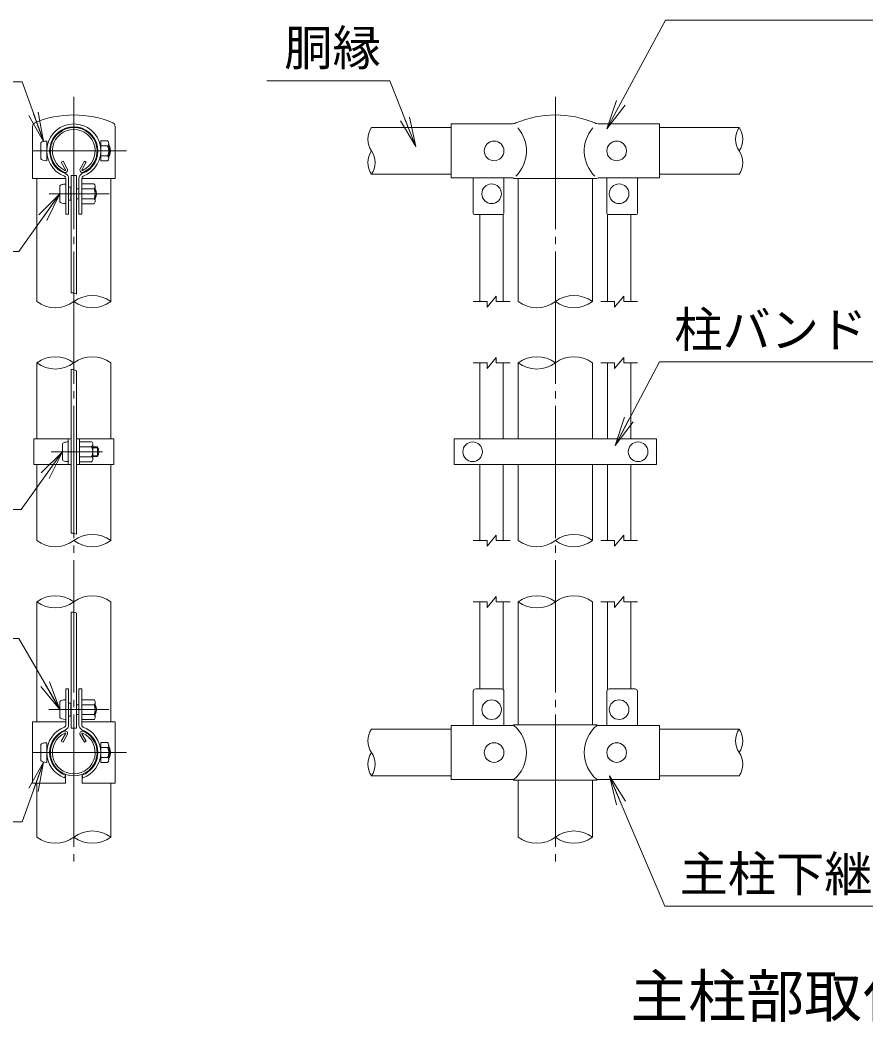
# Model space of a CAD drawing. Units: millimetres, scale not verified. Extents: x -12600 to 12600, y -8910 to 8910.
# Drawn here: x 6168 to 9619, y 625 to 4712 of the extents above; entities that cross this region are included whole.
import ezdxf
from ezdxf.enums import TextEntityAlignment as Align

# ---------------------------------------------------------------- set-up
doc = ezdxf.new("R2010")
doc.units = ezdxf.units.MM
doc.header["$LTSCALE"] = 30
doc.linetypes.add('LONG_CHAIN', pattern=[21, 18, -1, 1, -1])
for name, color, linetype, lineweight in [('0-1_D-TTL-TXT', 7, 'Continuous', 9), ('0-3_D-STR1', 1, 'Continuous', 9), ('0-6_D-BMK', 2, 'LONG_CHAIN', 9), ('0-7_D-STR3', 3, 'Continuous', 9), ('0-9_D-STR-DIM', 7, 'Continuous', 9), ('0-A_0', 7, 'Continuous', 9), ('0-B_D-STR-TXT', 7, 'Continuous', 9)]:
    doc.layers.add(name, color=color, linetype=linetype, lineweight=lineweight)
doc.styles.add('ＭＳ ゴシック', font='')
doc.styles.get('ＭＳ ゴシック').set_extended_font_data('MS Gothic')

# ---------------------------------------------------------------- blocks, each defined once
blk = doc.blocks.new('_Open')
at = {"layer": '0-A_0'}
blk.add_line((-30, 5), (0, 0), dxfattribs=at)
blk.add_lwpolyline([(-30, -5), (0, 0), (-30, 0)], dxfattribs=at)

msp = doc.modelspace()

# ---------------------------------------------------------------- linework, layer by layer
at = {"layer": '0-3_D-STR1'}
for p, q in [((7926.85, 4273.56), (7601.85, 4273.56)), ((8776.85, 4273.56), (9101.85, 4273.56)), ((6336.35, 4132.3), (6343.3, 4136.31)), ((6353.9, 4101.91), (6336.35, 4132.3)), ((6360.84, 4105.92), (6343.3, 4136.31)), ((6413.69, 4105.92), (6431.23, 4136.31)), ((6420.63, 4101.91), (6438.18, 4132.3)), ((6438.18, 4132.3), (6431.23, 4136.31)), ((6236.02, 4066.06), (6236.02, 3563.56)), ((6538.52, 4066.06), (6538.52, 3563.56)), ((7926.85, 4083.06), (7601.85, 4083.06)), ((8200.6, 4066.06), (8200.6, 3563.56)), ((8503.1, 4066.06), (8503.1, 3563.56)), ((8776.85, 4083.06), (9101.85, 4083.06)), ((6236.02, 3313.56), (6236.02, 3003.53)), ((6538.52, 3313.56), (6538.52, 3003.53)), ((8200.6, 3313.56), (8200.6, 3003.52)), ((8503.1, 3313.56), (8503.1, 3003.52)), ((6236.02, 2898.53), (6236.02, 2588.56)), ((6538.52, 2898.53), (6538.52, 2588.56)), ((8200.6, 2898.53), (8200.6, 2588.56)), ((8503.1, 2898.53), (8503.1, 2588.56)), ((6236.02, 2338.56), (6236.02, 1848.81)), ((6538.52, 2338.56), (6538.52, 1848.81)), ((8200.6, 2338.56), (8200.6, 1836.31)), ((8503.1, 2338.56), (8503.1, 1836.31)), ((6353.9, 1800.47), (6336.35, 1770.08)), ((6420.63, 1800.47), (6438.18, 1770.08)), ((7926.85, 1818.81), (7601.85, 1818.81)), ((8776.85, 1818.81), (9101.85, 1818.81)), ((6336.35, 1770.08), (6343.3, 1766.07)), ((6360.84, 1796.46), (6343.3, 1766.07)), ((6413.69, 1796.46), (6431.23, 1766.07)), ((6438.18, 1770.08), (6431.23, 1766.07)), ((6236.02, 1598.81), (6236.02, 1378.81)), ((6538.52, 1598.81), (6538.52, 1378.81)), ((7926.85, 1628.31), (7601.85, 1628.31)), ((8200.6, 1611.31), (8200.6, 1378.81)), ((8503.1, 1611.31), (8503.1, 1378.81)), ((8776.85, 1628.31), (9101.85, 1628.31))]:
    msp.add_line(p, q, dxfattribs=at)
for centre, radius, start, end in [((6387.27, 4178.56), 95.25, 294.32478, 245.67522), ((6387.27, 4178.56), 87.23, 294.32478, 245.67522), ((6352.16, 4100.9), 10.03, 245.67522, 30), ((6352.16, 4100.9), 2, 245.67522, 30), ((6422.37, 4100.9), 10.03, 150, 294.32478), ((6422.37, 4100.9), 2, 150, 294.32478), ((6387.27, 1723.81), 95.25, 114.32478, 65.67522), ((6387.27, 1723.81), 87.23, 114.32478, 65.67522), ((6352.16, 1801.47), 10.03, 330, 114.32478), ((6352.16, 1801.47), 2, 330, 114.32478), ((6422.37, 1801.47), 10.03, 65.67522, 210), ((6422.37, 1801.47), 2, 65.67522, 210)]:
    msp.add_arc(centre, radius, start, end, dxfattribs=at)
at = {"layer": '0-6_D-BMK'}
for p, q in [((6387.27, 4398.56), (6387.27, 1253.56)), ((8351.85, 4398.56), (8351.85, 1253.56)), ((6222.13, 4178.56), (6601.8, 4178.56)), ((6287.13, 4003.56), (6531.52, 4003.56)), ((6295.63, 2951.03), (6505.02, 2951.03)), ((6368.02, 2951.03), (6464.52, 2951.03)), ((6286.07, 1898.81), (6530.46, 1898.81)), ((6222.13, 1723.81), (6601.8, 1723.81))]:
    msp.add_line(p, q, dxfattribs=at)
at = {"layer": '0-7_D-STR3'}
for p, q in [((6555.52, 4278.59), (6555.52, 4066.06)), ((7926.85, 4288.56), (8172.97, 4288.56)), ((7926.85, 4068.56), (7926.85, 4288.56)), ((8530.74, 4288.56), (8776.85, 4288.56)), ((8776.85, 4068.56), (8776.85, 4288.56)), ((6253.27, 4211.06), (6253.27, 4146.06)), ((6277.27, 4218.56), (6277.27, 4138.56)), ((6524.77, 4219.06), (6497.27, 4219.06)), ((6497.27, 4219.06), (6497.27, 4138.06)), ((6279.1, 4198.56), (6277.27, 4198.56)), ((6497.27, 4198.56), (6495.43, 4198.56)), ((6524.77, 4198.81), (6497.27, 4198.81)), ((6529.77, 4209.73), (6529.77, 4148)), ((6529.77, 4198.56), (6532.27, 4198.56)), ((6529.77, 4198.56), (6532.27, 4198.56)), ((6529.77, 4195.18), (6533.88, 4195.18)), ((6532.27, 4198.56), (6532.27, 4158.56)), ((6279.1, 4158.56), (6277.27, 4158.56)), ((6497.27, 4158.56), (6495.43, 4158.56)), ((6524.77, 4158.31), (6497.27, 4158.31)), ((6524.77, 4138.06), (6497.27, 4138.06)), ((6529.77, 4161.95), (6533.88, 4161.95)), ((6529.77, 4158.56), (6532.27, 4158.56)), ((6529.77, 4158.56), (6532.27, 4158.56)), ((6354.77, 3920.06), (6354.77, 4066.41)), ((6366.27, 3920.06), (6366.27, 4066.41)), ((6376.02, 4078.56), (6376.02, 3599.12)), ((6376.02, 4078.56), (6398.52, 4078.56)), ((6398.52, 4078.56), (6398.52, 3594.49)), ((6408.27, 3920.06), (6408.27, 4066.41)), ((6419.77, 3920.06), (6419.77, 4066.41)), ((6419.77, 4066.06), (6555.52, 4066.06)), ((7926.85, 4068.56), (8177.85, 4068.56)), ((8016.85, 4068.56), (8016.85, 3923.56)), ((8141.85, 4068.56), (8141.85, 3923.56)), ((8182.85, 4066.06), (8177.85, 4068.56)), ((8182.85, 4066.06), (8520.85, 4066.06)), ((8520.85, 4066.06), (8525.85, 4068.56)), ((8525.85, 4068.56), (8776.85, 4068.56)), ((8561.85, 4068.56), (8561.85, 3923.56)), ((8686.85, 4068.56), (8686.85, 3923.56)), ((6330.77, 3970.75), (6330.77, 4035.75)), ((6374.77, 4030.15), (6366.27, 4030.15)), ((6374.77, 4030.15), (6374.77, 3976.97)), ((6374.77, 4023.56), (6376.02, 4023.56)), ((6398.52, 4023.56), (6408.27, 4023.56)), ((6469.77, 4044.06), (6419.77, 4044.06)), ((6469.77, 4023.81), (6419.77, 4023.81)), ((6474.77, 4034.73), (6474.77, 3973)), ((6474.77, 4023.56), (6474.77, 3983.56)), ((6474.77, 4020.18), (6476.38, 4020.18)), ((6374.77, 3976.97), (6366.27, 3976.97)), ((6374.77, 3983.56), (6376.02, 3983.56)), ((6398.52, 3983.56), (6408.27, 3983.56)), ((6469.77, 3983.31), (6419.77, 3983.31)), ((6474.77, 3986.95), (6476.38, 3986.95)), ((6469.77, 3963.06), (6419.77, 3963.06)), ((6354.77, 3920.06), (6366.27, 3920.06)), ((6408.27, 3920.06), (6419.77, 3920.06)), ((8136.85, 3918.56), (8021.85, 3918.56)), ((8044.35, 3918.56), (8044.35, 3563.56)), ((8139.35, 3919.23), (8139.35, 3563.56)), ((8564.35, 3919.23), (8564.35, 3563.56)), ((8566.85, 3918.56), (8681.85, 3918.56)), ((8659.35, 3918.56), (8659.35, 3563.56)), ((8044.35, 3313.56), (8044.35, 3003.52)), ((8139.35, 3313.56), (8139.35, 3003.52)), ((8564.35, 3313.56), (8564.35, 3003.52)), ((8659.35, 3313.56), (8659.35, 3003.52)), ((6376.02, 3286.2), (6376.02, 2618.87)), ((6398.52, 3281.56), (6398.52, 2614.24)), ((6224.52, 3003.53), (6224.52, 2898.53)), ((6376.02, 3003.53), (6224.52, 3003.53)), ((6364.52, 3003.53), (6364.52, 2898.53)), ((6376.02, 3003.53), (6376.02, 2898.53)), ((6398.52, 3003.53), (6398.52, 2898.53)), ((6410.02, 3003.53), (6410.02, 2898.53)), ((6460.02, 2991.53), (6410.02, 2991.53)), ((7939.35, 3003.53), (7939.35, 2898.53)), ((8764.35, 3003.52), (7939.35, 3003.52)), ((8764.35, 3003.53), (8764.35, 2898.53)), ((6340.52, 2983.53), (6340.52, 2918.53)), ((6460.02, 2971.28), (6410.02, 2971.28)), ((6465.02, 2982.2), (6465.02, 2920.47)), ((6465.02, 2971.03), (6484.52, 2971.03)), ((6465.02, 2967.65), (6486.13, 2967.65)), ((6484.52, 2971.03), (6484.52, 2931.03)), ((6460.02, 2930.78), (6410.02, 2930.78)), ((6460.02, 2910.53), (6410.02, 2910.53)), ((6465.02, 2934.42), (6486.13, 2934.42)), ((6465.02, 2931.03), (6484.52, 2931.03)), ((6224.52, 2898.53), (6376.02, 2898.53)), ((8764.35, 2898.53), (7939.35, 2898.53)), ((8044.35, 2898.53), (8044.35, 2588.56)), ((8139.35, 2898.53), (8139.35, 2588.56)), ((8564.35, 2898.53), (8564.35, 2588.56)), ((8659.35, 2898.53), (8659.35, 2588.56)), ((8044.35, 2338.56), (8044.35, 1983.81)), ((8139.35, 2338.56), (8139.35, 1980.43)), ((8564.35, 2338.56), (8564.35, 1980.43)), ((8659.35, 2338.56), (8659.35, 1983.81)), ((6376.02, 2297.05), (6376.02, 1823.81)), ((6398.52, 2292.41), (6398.52, 1823.81)), ((6354.77, 1983.81), (6354.77, 1835.96)), ((6354.77, 1983.81), (6366.27, 1983.81)), ((6366.27, 1983.81), (6366.27, 1835.96)), ((6408.27, 1983.81), (6408.27, 1835.96)), ((6408.27, 1983.81), (6419.77, 1983.81)), ((6419.77, 1983.81), (6419.77, 1835.96)), ((8016.85, 1833.81), (8016.85, 1973.81)), ((8131.85, 1983.81), (8026.85, 1983.81)), ((8141.85, 1833.81), (8141.85, 1973.81)), ((8561.85, 1833.81), (8561.85, 1973.81)), ((8571.85, 1983.81), (8676.85, 1983.81)), ((8686.85, 1833.81), (8686.85, 1973.81)), ((6330.77, 1931.31), (6330.77, 1866.31)), ((6374.77, 1925.4), (6366.27, 1925.4)), ((6374.77, 1925.4), (6374.77, 1872.22)), ((6469.77, 1939.31), (6419.77, 1939.31)), ((6474.77, 1929.98), (6474.77, 1868.25)), ((6374.77, 1918.81), (6376.02, 1918.81)), ((6398.52, 1918.81), (6408.27, 1918.81)), ((6469.77, 1919.06), (6419.77, 1919.06)), ((6419.77, 1918.81), (6420.77, 1918.81)), ((6474.77, 1918.81), (6474.77, 1878.81)), ((6474.77, 1915.43), (6476.38, 1915.43)), ((6474.77, 1882.2), (6476.38, 1882.2)), ((6219.02, 1848.81), (6354.77, 1848.81)), ((6219.02, 1848.81), (6219.02, 1598.81)), ((6374.77, 1872.22), (6366.27, 1872.22)), ((6374.77, 1878.81), (6376.02, 1878.81)), ((6398.52, 1878.81), (6408.27, 1878.81)), ((6419.77, 1878.81), (6420.77, 1878.81)), ((6469.77, 1878.56), (6419.77, 1878.56)), ((6469.77, 1858.31), (6419.77, 1858.31)), ((6419.77, 1848.81), (6555.52, 1848.81)), ((6555.52, 1848.81), (6555.52, 1598.81)), ((6376.02, 1823.81), (6398.52, 1823.81)), ((7926.85, 1833.81), (8182.85, 1833.81)), ((7926.85, 1613.81), (7926.85, 1833.81)), ((8182.85, 1836.31), (8177.85, 1833.81)), ((8182.85, 1836.31), (8520.85, 1836.31)), ((8520.85, 1836.31), (8525.85, 1833.81)), ((8520.85, 1833.81), (8776.85, 1833.81)), ((8776.85, 1613.81), (8776.85, 1833.81)), ((6277.27, 1763.81), (6277.27, 1683.81)), ((6524.77, 1764.31), (6497.27, 1764.31)), ((6497.27, 1764.31), (6497.27, 1683.31)), ((6253.27, 1756.31), (6253.27, 1691.31)), ((6279.1, 1743.81), (6277.27, 1743.81)), ((6497.27, 1743.81), (6495.43, 1743.81)), ((6524.77, 1744.06), (6497.27, 1744.06)), ((6529.77, 1754.98), (6529.77, 1693.25)), ((6529.77, 1743.81), (6532.27, 1743.81)), ((6529.77, 1743.81), (6532.27, 1743.81)), ((6529.77, 1740.43), (6533.88, 1740.43)), ((6532.27, 1743.81), (6532.27, 1703.81)), ((6279.1, 1703.81), (6277.27, 1703.81)), ((6497.27, 1703.81), (6495.43, 1703.81)), ((6524.77, 1703.56), (6497.27, 1703.56)), ((6524.77, 1683.31), (6497.27, 1683.31)), ((6529.77, 1707.2), (6533.88, 1707.2)), ((6529.77, 1703.81), (6532.27, 1703.81)), ((6529.77, 1703.81), (6532.27, 1703.81)), ((6219.02, 1598.81), (6353.77, 1598.81)), ((6353.77, 1631.18), (6349.85, 1620.37)), ((6353.77, 1631.18), (6353.77, 1598.81)), ((6420.77, 1631.18), (6420.77, 1598.81)), ((6420.77, 1631.18), (6424.68, 1620.37)), ((6420.77, 1598.81), (6555.52, 1598.81)), ((7926.85, 1613.81), (8182.85, 1613.81)), ((8182.85, 1611.31), (8177.85, 1613.81)), ((8520.85, 1613.81), (8776.85, 1613.81))]:
    msp.add_line(p, q, dxfattribs=at)
for points in [[(6219.02, 4278.59), (6219.02, 4066.06), (6354.77, 4066.06)], [(6398.52, 2898.53), (6550.02, 2898.53), (6550.02, 3003.53), (6398.52, 3003.53)], [(8182.85, 1611.31), (8520.85, 1611.31), (8525.85, 1613.81)]]:
    msp.add_lwpolyline(points, dxfattribs=at)
for centre in [(8101.85, 4178.56), (8601.85, 4178.56), (8091.85, 4003.56), (8611.85, 4003.56), (8014.35, 2951.03), (8689.35, 2951.03), (8091.85, 1898.81), (8611.85, 1898.81), (8101.85, 1723.81), (8601.85, 1723.81)]:
    msp.add_circle(centre, 40, dxfattribs=at)
for centre, radius, start, end in [((6235.52, 4278.59), 16.5, 116.72671, 180), ((6387.27, 3914.13), 411.25, 67.22973, 112.77027), ((6539.02, 4278.59), 16.5, 0, 63.27329), ((8172.97, 4328.56), 40, 270, 296.9114), ((8351.85, 3911.27), 414.11, 67.15338, 112.84662), ((8530.74, 4328.56), 40, 243.0886, 270), ((6387.27, 4178.56), 110, 290.1633, 249.8367), ((6387.27, 4178.56), 98.5, 289.83718, 250.16282), ((8089.92, 4178.56), 144, 314.1684, 41.01552), ((8613.78, 4178.56), 144, 138.98448, 225.8316), ((6517.08, 4208.94), 12.71, 307.21089, 52.78911), ((6486.26, 4178.56), 43.51, 332.26063, 27.73937), ((6494.77, 4178.56), 42.5, 331.92751, 28.07249), ((6517.02, 4148.19), 12.75, 307.42505, 52.57495), ((6344.77, 4066.41), 10, 0, 62.72039), ((6344.77, 4066.41), 21.5, 0, 65.03562), ((6429.77, 4066.41), 21.5, 114.96438, 180), ((6429.77, 4066.41), 10, 117.27961, 180), ((6462.08, 4033.94), 12.71, 307.21089, 52.78911), ((6431.26, 4003.56), 43.51, 332.26063, 27.73937), ((6437.27, 4003.56), 42.5, 331.92751, 28.07249), ((6462.02, 3973.19), 12.75, 307.42505, 52.57495), ((8021.85, 3923.56), 5, 180, 270), ((8136.85, 3923.56), 5, 270, 0), ((8566.85, 3923.56), 5, 180, 270), ((8681.85, 3923.56), 5, 270, 0), ((6452.33, 2981.41), 12.71, 307.21089, 52.78911), ((6421.51, 2951.03), 43.51, 332.26063, 27.73937), ((6447.02, 2951.03), 42.5, 331.92751, 28.07249), ((6452.27, 2920.66), 12.75, 307.42505, 52.57495), ((8026.85, 1973.81), 10, 90, 180), ((8131.85, 1973.81), 10, 0, 90), ((8571.85, 1973.81), 10, 90, 180), ((8676.85, 1973.81), 10, 0, 90), ((6462.08, 1929.19), 12.71, 307.21089, 52.78911), ((6431.26, 1898.81), 43.51, 332.26063, 27.73937), ((6437.27, 1898.81), 42.5, 331.92751, 28.07249), ((6462.02, 1868.44), 12.75, 307.42505, 52.57495), ((6387.27, 1723.81), 110, 110.1633, 250.11694), ((6387.27, 1723.81), 98.5, 109.83718, 250.11694), ((6344.77, 1835.96), 10, 297.27961, 0), ((6344.77, 1835.96), 21.5, 294.96438, 0), ((6429.77, 1835.96), 21.5, 180, 245.03562), ((6429.77, 1835.96), 10, 180, 242.72039), ((6387.27, 1723.81), 98.5, 289.88306, 70.16282), ((6387.27, 1723.81), 110, 289.88306, 69.8367), ((8089.92, 1723.81), 144, 310.19176, 49.80824), ((8613.78, 1723.81), 144, 130.19176, 229.80824), ((6517.08, 1754.19), 12.71, 307.21089, 52.78911), ((6486.26, 1723.81), 43.51, 332.26063, 27.73937), ((6494.77, 1723.81), 42.5, 331.92751, 28.07249), ((6517.02, 1693.44), 12.75, 307.42505, 52.57495)]:
    msp.add_arc(centre, radius, start, end, dxfattribs=at)
for centre, start_param, end_param in [((6277.27, 4211.06), 1.5707963, 3.1415927), ((6277.27, 4146.06), 3.1415927, 4.712389), ((6354.77, 4035.75), 1.5707963, 3.1415927), ((6354.77, 3970.75), 3.1415927, 4.712389), ((6364.52, 2983.53), 1.5707963, 3.1415927), ((6364.52, 2918.53), 3.1415927, 4.712389), ((6354.77, 1931.31), 1.5707963, 3.1415927), ((6354.77, 1866.31), 3.1415927, 4.712389), ((6277.27, 1756.31), 1.5707963, 3.1415927), ((6277.27, 1691.31), 3.1415927, 4.712389)]:
    msp.add_ellipse(centre, major_axis=(24, 0), ratio=0.3125, start_param=start_param, end_param=end_param, dxfattribs=at)
at = {"layer": '0-9_D-STR-DIM'}
for p, q in [((8016.85, 3563.56), (8073.1, 3563.56)), ((8073.1, 3541.06), (8110.6, 3586.06)), ((8073.1, 3541.06), (8073.1, 3563.56)), ((8110.6, 3563.56), (8110.6, 3586.06)), ((8110.6, 3563.56), (8166.85, 3563.56)), ((8536.85, 3563.56), (8593.1, 3563.56)), ((8593.1, 3541.06), (8630.6, 3586.06)), ((8593.1, 3541.06), (8593.1, 3563.56)), ((8630.6, 3563.56), (8630.6, 3586.06)), ((8630.6, 3563.56), (8686.85, 3563.56)), ((8016.85, 3313.56), (8073.1, 3313.56)), ((8073.1, 3291.06), (8110.6, 3336.06)), ((8073.1, 3291.06), (8073.1, 3313.56)), ((8110.6, 3313.56), (8110.6, 3336.06)), ((8110.6, 3313.56), (8166.85, 3313.56)), ((8536.85, 3313.56), (8593.1, 3313.56)), ((8593.1, 3291.06), (8630.6, 3336.06)), ((8593.1, 3291.06), (8593.1, 3313.56)), ((8630.6, 3313.56), (8630.6, 3336.06)), ((8630.6, 3313.56), (8686.85, 3313.56)), ((8016.85, 2588.56), (8073.1, 2588.56)), ((8073.1, 2566.06), (8110.6, 2611.06)), ((8073.1, 2566.06), (8073.1, 2588.56)), ((8110.6, 2588.56), (8110.6, 2611.06)), ((8110.6, 2588.56), (8166.85, 2588.56)), ((8536.85, 2588.56), (8593.1, 2588.56)), ((8593.1, 2566.06), (8630.6, 2611.06)), ((8593.1, 2566.06), (8593.1, 2588.56)), ((8630.6, 2588.56), (8630.6, 2611.06)), ((8630.6, 2588.56), (8686.85, 2588.56)), ((8016.85, 2338.56), (8073.1, 2338.56)), ((8073.1, 2316.06), (8110.6, 2361.06)), ((8073.1, 2316.06), (8073.1, 2338.56)), ((8110.6, 2338.56), (8110.6, 2361.06)), ((8110.6, 2338.56), (8166.85, 2338.56)), ((8536.85, 2338.56), (8593.1, 2338.56)), ((8593.1, 2316.06), (8630.6, 2361.06)), ((8593.1, 2316.06), (8593.1, 2338.56)), ((8630.6, 2338.56), (8630.6, 2361.06)), ((8630.6, 2338.56), (8686.85, 2338.56))]:
    msp.add_line(p, q, dxfattribs=at)
for centre, radius, start, end in [((7669.96, 4225.94), 83.1, 145.03504, 214.96496), ((9169.96, 4225.94), 83.1, 145.03504, 214.96496), ((9033.75, 4225.94), 83.1, 325.03504, 34.96496), ((7669.96, 4130.69), 83.1, 145.03422, 214.96578), ((7533.75, 4130.69), 83.1, 325.03504, 34.96496), ((9033.75, 4130.69), 83.1, 325.03422, 34.96578), ((6379.87, 3561.16), 38.4, 60.95271, 95.76063), ((6311.64, 3665.44), 126.88, 233.41445, 306.58555), ((6462.89, 3461.68), 126.88, 53.41445, 126.58555), ((6462.89, 3665.44), 126.88, 233.41445, 306.58555), ((8276.23, 3665.44), 126.88, 233.41445, 306.58555), ((8427.48, 3461.68), 126.88, 53.41445, 126.58555), ((8427.48, 3665.44), 126.88, 233.41445, 306.58555), ((6311.64, 3211.68), 126.88, 53.41445, 126.58555), ((6311.64, 3415.44), 126.88, 233.41445, 306.58555), ((6462.89, 3211.68), 126.88, 53.41445, 126.58555), ((8276.23, 3211.68), 126.88, 53.41445, 126.58555), ((8276.23, 3415.44), 126.88, 233.41445, 306.58555), ((8427.48, 3211.68), 126.88, 53.41445, 126.58555), ((6379.87, 3247.99), 38.4, 60.95271, 95.76063), ((6379.87, 2580.67), 38.4, 60.95271, 95.76063), ((6311.64, 2690.44), 126.88, 233.41445, 306.58555), ((6462.89, 2486.68), 126.88, 53.41445, 126.58555), ((6462.89, 2690.44), 126.88, 233.41445, 306.58555), ((8276.23, 2690.44), 126.88, 233.41445, 306.58555), ((8427.48, 2486.68), 126.88, 53.41445, 126.58555), ((8427.48, 2690.44), 126.88, 233.41445, 306.58555), ((6311.64, 2236.68), 126.88, 53.41445, 126.58555), ((6311.64, 2440.44), 126.88, 233.41445, 306.58555), ((6462.89, 2236.68), 126.88, 53.41445, 126.58555), ((8276.23, 2236.68), 126.88, 53.41445, 126.58555), ((8276.23, 2440.44), 126.88, 233.41445, 306.58555), ((8427.48, 2236.68), 126.88, 53.41445, 126.58555), ((6379.87, 2258.84), 38.4, 60.95271, 95.76063), ((7669.96, 1771.19), 83.1, 145.03504, 214.96496), ((9169.96, 1771.19), 83.1, 145.03504, 214.96496), ((9033.75, 1771.19), 83.1, 325.03504, 34.96496), ((7669.96, 1675.94), 83.1, 145.03422, 214.96578), ((7533.75, 1675.94), 83.1, 325.03504, 34.96496), ((9033.75, 1675.94), 83.1, 325.03422, 34.96578), ((6462.89, 1276.93), 126.88, 53.41445, 126.58555), ((8427.48, 1276.93), 126.88, 53.41445, 126.58555), ((6311.64, 1480.69), 126.88, 233.41445, 306.58555), ((6462.89, 1480.69), 126.88, 233.41445, 306.58555), ((8276.23, 1480.69), 126.88, 233.41445, 306.58555), ((8427.48, 1480.69), 126.88, 233.41445, 306.58555)]:
    msp.add_arc(centre, radius, start, end, dxfattribs=at)
at = {"layer": '0-B_D-STR-TXT'}
for points in [[(9842.47, 4712.47), (8800.69, 4712.47), (8563.34, 4270.94)], [(5137.78, 4460.86), (6175.98, 4460.86), (6263.43, 4219.21)], [(7175.24, 4464.95), (7676.3, 4464.95), (7781.9, 4198.76)], [(5124.45, 3768.55), (6162.65, 3768.55), (6329.6, 4001.93)], [(9663.86, 3318.42), (8777.16, 3318.42), (8596.63, 2977.88)], [(5134.2, 2716.02), (6172.4, 2716.02), (6339.35, 2949.4)], [(5124.45, 2188.86), (6162.65, 2188.86), (6329.76, 1900.54)], [(5137.78, 1441.2), (6175.98, 1441.2), (6263.43, 1682.85)], [(9840.46, 1097.59), (8798.69, 1097.59), (8573.21, 1626.47)]]:
    msp.add_lwpolyline(points, dxfattribs=at)

# ---------------------------------------------------------------- block references
at = {"layer": '0-B_D-STR-TXT', "xscale": 4, "yscale": 4}
for p, rotation in [((8562.4, 4269.18), 241.73951), ((6264.11, 4217.33), 289.89477), ((7782.63, 4196.9), 291.63757), ((6330.77, 4003.56), 54.42149), ((8595.69, 2976.11), 242.07069), ((6340.52, 2951.03), 54.42149), ((6330.77, 1898.81), 300.09685), ((6264.11, 1684.73), 70.10523), ((8572.43, 1628.31), 113.08931)]:
    msp.add_blockref('_Open', p, dxfattribs=dict(at, rotation=rotation))

# ---------------------------------------------------------------- texts
at = {"layer": '0-1_D-TTL-TXT', "style": 'ＭＳ ゴシック'}
msp.add_text('主柱部取付詳細', height=173.1, dxfattribs=at).set_placement((8658.17, 591.94), align=Align.BOTTOM_LEFT)
at = {"layer": '0-B_D-STR-TXT', "style": 'ＭＳ ゴシック'}
for s, p in [('胴縁', (7245.86, 4483.82)), ('柱バンド', (8836.95, 3333.98)), ('主柱下継手', (8858.47, 1113.14))]:
    msp.add_text(s, height=144.3, dxfattribs=at).set_placement(p, align=Align.BOTTOM_LEFT)

doc.saveas('drawing.dxf')
